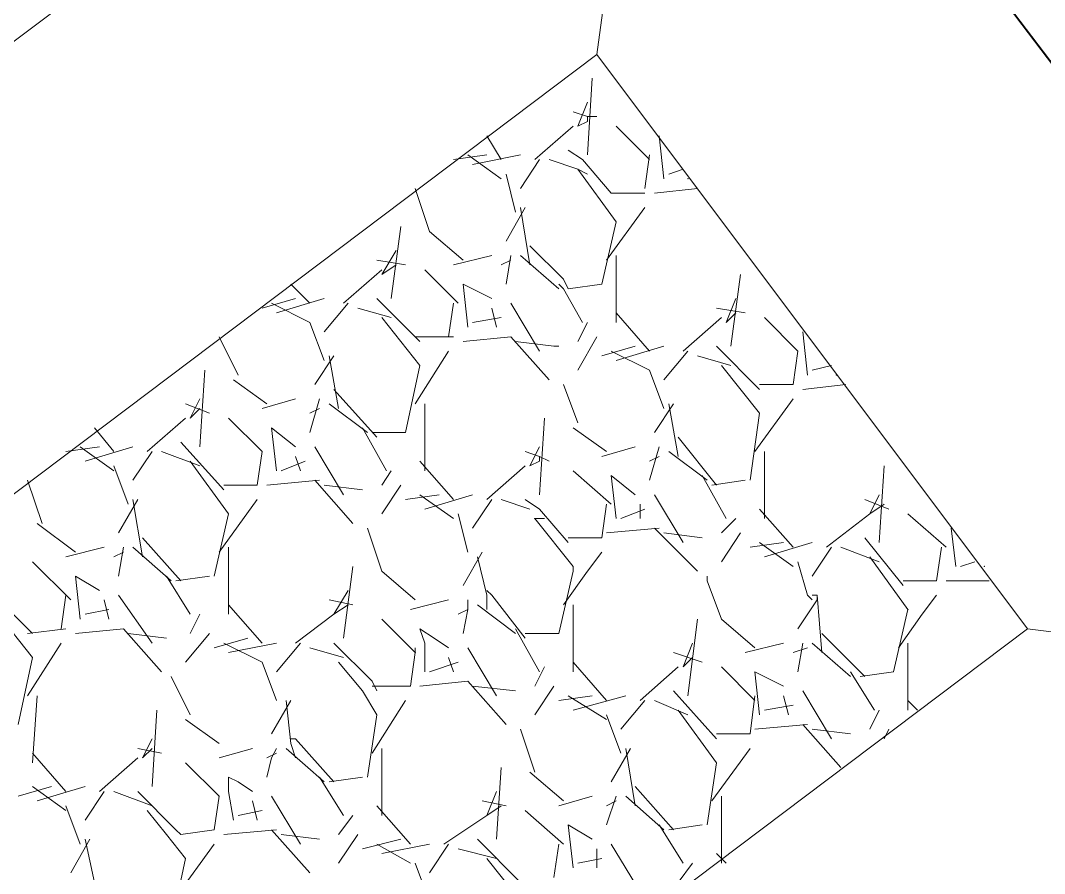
# Model space of a CAD drawing. Header units: metres. Extents: x 536440 to 536837, y 1836560 to 1836836.
# Drawn here: x 536595.855 to 536597.995, y 1836695.228 to 1836697.011 of the extents above; entities that cross this region are included whole.
import ezdxf

# ---------------------------------------------------------------- set-up
doc = ezdxf.new("R2010")
doc.units = ezdxf.units.M
doc.header["$MEASUREMENT"] = 0
doc.layers.add('Level 42', color=1, linetype='Continuous', lineweight=0)
doc.layers.add('Level 5', color=1, linetype='Continuous', lineweight=0)

msp = doc.modelspace()

# ---------------------------------------------------------------- linework, layer by layer
at = {"layer": 'Level 42', "color": 7, "linetype": 'Continuous', "lineweight": 0}
for p, q in [((536597.2, 1836697.99), (536590.89, 1836693.24)), ((536597.2, 1836697.99), (536590.89, 1836693.24)), ((536597.06, 1836696.94), (536597.2, 1836697.99)), ((536597.06, 1836696.94), (536597.2, 1836697.99)), ((536597.2, 1836697.99), (536599.01, 1836695.6)), ((536597.2, 1836697.99), (536599.01, 1836695.6)), ((536597.06, 1836696.94), (536591.95, 1836693.09)), ((536597.06, 1836696.94), (536591.95, 1836693.09)), ((536597.06, 1836696.94), (536597.96, 1836695.74)), ((536597.06, 1836696.94), (536597.96, 1836695.74)), ((536597.05, 1836696.89), (536597.04, 1836696.73)), ((536597.05, 1836696.89), (536597.04, 1836696.73)), ((536597.02, 1836696.79), (536597.04, 1836696.84)), ((536597.02, 1836696.79), (536597.04, 1836696.84)), ((536597.01, 1836696.82), (536597.04, 1836696.81)), ((536597.01, 1836696.82), (536597.04, 1836696.81)), ((536597.04, 1836696.81), (536597.06, 1836696.81)), ((536597.04, 1836696.8), (536597.04, 1836696.81)), ((536597.04, 1836696.81), (536597.06, 1836696.81)), ((536597.04, 1836696.8), (536597.04, 1836696.81)), ((536597.01, 1836696.79), (536596.93, 1836696.72)), ((536597.01, 1836696.79), (536596.93, 1836696.72)), ((536597.02, 1836696.79), (536597.04, 1836696.8)), ((536597.02, 1836696.79), (536597.04, 1836696.8)), ((536597.1, 1836696.79), (536597.17, 1836696.72)), ((536597.1, 1836696.79), (536597.17, 1836696.72)), ((536596.86, 1836696.72), (536596.83, 1836696.77)), ((536596.86, 1836696.72), (536596.83, 1836696.77)), ((536597.2, 1836696.68), (536597.19, 1836696.77)), ((536597.2, 1836696.68), (536597.19, 1836696.77)), ((536596.83, 1836696.73), (536596.76, 1836696.72)), ((536596.83, 1836696.73), (536596.76, 1836696.72)), ((536596.86, 1836696.68), (536596.79, 1836696.73)), ((536596.86, 1836696.68), (536596.79, 1836696.73)), ((536596.9, 1836696.73), (536596.8, 1836696.71)), ((536596.9, 1836696.73), (536596.8, 1836696.71)), ((536597.03, 1836696.72), (536597, 1836696.74)), ((536597.03, 1836696.72), (536597, 1836696.74)), ((536597.17, 1836696.73), (536597.16, 1836696.66)), ((536597.17, 1836696.73), (536597.16, 1836696.66)), ((536596.94, 1836696.72), (536596.9, 1836696.66)), ((536596.94, 1836696.72), (536596.9, 1836696.66)), ((536597.02, 1836696.7), (536596.96, 1836696.72)), ((536597.02, 1836696.7), (536596.96, 1836696.72)), ((536597.1, 1836696.59), (536597.02, 1836696.7)), ((536597.04, 1836696.69), (536597.02, 1836696.7)), ((536597.1, 1836696.59), (536597.02, 1836696.7)), ((536597.04, 1836696.69), (536597.02, 1836696.7)), ((536597.09, 1836696.65), (536597.03, 1836696.72)), ((536597.09, 1836696.65), (536597.03, 1836696.72)), ((536597.24, 1836696.7), (536597.21, 1836696.69)), ((536597.24, 1836696.7), (536597.21, 1836696.69)), ((536596.89, 1836696.61), (536596.87, 1836696.69)), ((536596.89, 1836696.61), (536596.87, 1836696.69)), ((536596.71, 1836696.57), (536596.68, 1836696.66)), ((536596.71, 1836696.57), (536596.68, 1836696.66)), ((536597.18, 1836696.65), (536597.27, 1836696.66)), ((536597.18, 1836696.65), (536597.27, 1836696.66)), ((536597.16, 1836696.65), (536597.09, 1836696.65)), ((536597.16, 1836696.65), (536597.09, 1836696.65)), ((536596.87, 1836696.55), (536596.91, 1836696.62)), ((536596.87, 1836696.55), (536596.91, 1836696.62)), ((536596.9, 1836696.62), (536596.92, 1836696.5)), ((536596.9, 1836696.62), (536596.92, 1836696.5)), ((536597.08, 1836696.51), (536597.16, 1836696.62)), ((536597.08, 1836696.51), (536597.16, 1836696.62)), ((536596.65, 1836696.58), (536596.63, 1836696.43)), ((536596.65, 1836696.58), (536596.63, 1836696.43)), ((536597.07, 1836696.46), (536597.1, 1836696.59)), ((536597.07, 1836696.46), (536597.1, 1836696.59)), ((536596.78, 1836696.51), (536596.71, 1836696.57)), ((536596.78, 1836696.51), (536596.71, 1836696.57)), ((536596.61, 1836696.48), (536596.64, 1836696.53)), ((536596.61, 1836696.48), (536596.64, 1836696.53)), ((536596.92, 1836696.54), (536596.99, 1836696.47)), ((536596.92, 1836696.54), (536596.99, 1836696.47)), ((536596.92, 1836696.54), (536596.99, 1836696.47)), ((536596.92, 1836696.54), (536596.99, 1836696.47)), ((536596.6, 1836696.51), (536596.66, 1836696.5)), ((536596.6, 1836696.51), (536596.66, 1836696.5)), ((536596.84, 1836696.52), (536596.76, 1836696.5)), ((536596.84, 1836696.52), (536596.76, 1836696.5)), ((536596.86, 1836696.5), (536596.88, 1836696.51)), ((536596.86, 1836696.5), (536596.88, 1836696.51)), ((536596.88, 1836696.52), (536596.87, 1836696.46)), ((536596.88, 1836696.52), (536596.87, 1836696.46)), ((536596.9, 1836696.52), (536596.98, 1836696.45)), ((536596.9, 1836696.52), (536596.98, 1836696.45)), ((536597.1, 1836696.38), (536597.1, 1836696.52)), ((536597.1, 1836696.38), (536597.1, 1836696.52)), ((536596.61, 1836696.49), (536596.53, 1836696.42)), ((536596.61, 1836696.49), (536596.53, 1836696.42)), ((536596.61, 1836696.48), (536596.64, 1836696.5)), ((536596.61, 1836696.48), (536596.64, 1836696.5)), ((536596.7, 1836696.49), (536596.77, 1836696.42)), ((536596.7, 1836696.49), (536596.77, 1836696.42)), ((536596.99, 1836696.47), (536597, 1836696.45)), ((536596.99, 1836696.47), (536597, 1836696.45)), ((536596.99, 1836696.47), (536597, 1836696.45)), ((536596.99, 1836696.47), (536597, 1836696.45)), ((536597.36, 1836696.48), (536597.34, 1836696.33)), ((536597.36, 1836696.48), (536597.34, 1836696.33)), ((536596.46, 1836696.42), (536596.42, 1836696.46)), ((536596.46, 1836696.42), (536596.42, 1836696.46)), ((536596.79, 1836696.37), (536596.78, 1836696.46)), ((536596.78, 1836696.46), (536596.84, 1836696.43)), ((536596.79, 1836696.37), (536596.78, 1836696.46)), ((536596.78, 1836696.46), (536596.84, 1836696.43)), ((536596.98, 1836696.46), (536596.99, 1836696.45)), ((536596.98, 1836696.46), (536596.99, 1836696.45)), ((536596.99, 1836696.45), (536597.03, 1836696.38)), ((536596.99, 1836696.45), (536597.03, 1836696.38)), ((536597, 1836696.45), (536597.07, 1836696.46)), ((536597, 1836696.45), (536597.07, 1836696.46)), ((536596.43, 1836696.43), (536596.36, 1836696.41)), ((536596.43, 1836696.43), (536596.36, 1836696.41)), ((536596.49, 1836696.43), (536596.39, 1836696.4)), ((536596.49, 1836696.43), (536596.39, 1836696.4)), ((536596.69, 1836696.34), (536596.6, 1836696.43)), ((536596.69, 1836696.34), (536596.6, 1836696.43)), ((536597.33, 1836696.38), (536597.35, 1836696.43)), ((536597.33, 1836696.38), (536597.35, 1836696.43)), ((536596.46, 1836696.38), (536596.38, 1836696.42)), ((536596.46, 1836696.38), (536596.38, 1836696.42)), ((536596.54, 1836696.42), (536596.49, 1836696.36)), ((536596.54, 1836696.42), (536596.49, 1836696.36)), ((536596.63, 1836696.39), (536596.56, 1836696.41)), ((536596.63, 1836696.39), (536596.56, 1836696.41)), ((536596.76, 1836696.42), (536596.75, 1836696.35)), ((536596.76, 1836696.42), (536596.75, 1836696.35)), ((536596.84, 1836696.41), (536596.85, 1836696.37)), ((536596.84, 1836696.41), (536596.85, 1836696.37)), ((536596.88, 1836696.42), (536596.94, 1836696.32)), ((536596.88, 1836696.42), (536596.94, 1836696.32)), ((536597.17, 1836696.32), (536597.1, 1836696.4)), ((536597.17, 1836696.32), (536597.1, 1836696.4)), ((536597.31, 1836696.41), (536597.37, 1836696.4)), ((536597.31, 1836696.41), (536597.37, 1836696.4)), ((536597.33, 1836696.38), (536597.35, 1836696.4)), ((536597.33, 1836696.38), (536597.35, 1836696.4)), ((536596.49, 1836696.3), (536596.46, 1836696.38)), ((536596.49, 1836696.3), (536596.46, 1836696.38)), ((536596.69, 1836696.29), (536596.61, 1836696.39)), ((536596.69, 1836696.29), (536596.61, 1836696.39)), ((536596.86, 1836696.39), (536596.8, 1836696.38)), ((536596.86, 1836696.39), (536596.8, 1836696.38)), ((536597.02, 1836696.34), (536597.04, 1836696.38)), ((536597.02, 1836696.34), (536597.04, 1836696.38)), ((536597.32, 1836696.39), (536597.24, 1836696.32)), ((536597.32, 1836696.39), (536597.24, 1836696.32)), ((536597.41, 1836696.39), (536597.48, 1836696.32)), ((536597.41, 1836696.39), (536597.48, 1836696.32)), ((536597.5, 1836696.27), (536597.49, 1836696.36)), ((536597.5, 1836696.27), (536597.49, 1836696.36)), ((536596.31, 1836696.27), (536596.27, 1836696.35)), ((536596.31, 1836696.27), (536596.27, 1836696.35)), ((536596.76, 1836696.35), (536596.68, 1836696.35)), ((536596.76, 1836696.35), (536596.68, 1836696.35)), ((536596.78, 1836696.34), (536596.88, 1836696.35)), ((536596.78, 1836696.34), (536596.88, 1836696.35)), ((536596.88, 1836696.35), (536596.96, 1836696.26)), ((536596.88, 1836696.35), (536596.96, 1836696.26)), ((536596.89, 1836696.34), (536596.97, 1836696.33)), ((536596.89, 1836696.34), (536596.97, 1836696.33)), ((536597.02, 1836696.28), (536597.06, 1836696.35)), ((536597.02, 1836696.28), (536597.06, 1836696.35)), ((536596.68, 1836696.21), (536596.75, 1836696.32)), ((536596.68, 1836696.21), (536596.75, 1836696.32)), ((536596.97, 1836696.33), (536596.98, 1836696.33)), ((536596.97, 1836696.33), (536596.98, 1836696.33)), ((536597.14, 1836696.33), (536597.07, 1836696.31)), ((536597.14, 1836696.33), (536597.07, 1836696.31)), ((536597.17, 1836696.28), (536597.09, 1836696.32)), ((536597.17, 1836696.28), (536597.09, 1836696.32)), ((536597.2, 1836696.33), (536597.1, 1836696.3)), ((536597.2, 1836696.33), (536597.1, 1836696.3)), ((536597.25, 1836696.32), (536597.2, 1836696.26)), ((536597.25, 1836696.32), (536597.2, 1836696.26)), ((536597.4, 1836696.24), (536597.31, 1836696.33)), ((536597.4, 1836696.24), (536597.31, 1836696.33)), ((536597.48, 1836696.32), (536597.47, 1836696.25)), ((536597.48, 1836696.32), (536597.47, 1836696.25)), ((536596.47, 1836696.25), (536596.51, 1836696.31)), ((536596.47, 1836696.25), (536596.51, 1836696.31)), ((536596.5, 1836696.31), (536596.52, 1836696.2)), ((536596.5, 1836696.31), (536596.52, 1836696.2)), ((536597.34, 1836696.29), (536597.27, 1836696.31)), ((536597.34, 1836696.29), (536597.27, 1836696.31)), ((536596.24, 1836696.28), (536596.23, 1836696.12)), ((536596.24, 1836696.28), (536596.23, 1836696.12)), ((536596.66, 1836696.15), (536596.69, 1836696.29)), ((536596.66, 1836696.15), (536596.69, 1836696.29)), ((536597.2, 1836696.2), (536597.17, 1836696.28)), ((536597.2, 1836696.2), (536597.17, 1836696.28)), ((536597.4, 1836696.19), (536597.32, 1836696.29)), ((536597.4, 1836696.19), (536597.32, 1836696.29)), ((536597.55, 1836696.29), (536597.51, 1836696.28)), ((536597.55, 1836696.29), (536597.51, 1836696.28)), ((536596.37, 1836696.21), (536596.3, 1836696.26)), ((536596.37, 1836696.21), (536596.3, 1836696.26)), ((536597.02, 1836696.17), (536596.99, 1836696.25)), ((536597.02, 1836696.17), (536596.99, 1836696.25)), ((536597.47, 1836696.25), (536597.4, 1836696.25)), ((536597.47, 1836696.25), (536597.4, 1836696.25)), ((536597.49, 1836696.24), (536597.58, 1836696.25)), ((536597.49, 1836696.24), (536597.58, 1836696.25)), ((536596.51, 1836696.24), (536596.6, 1836696.14)), ((536596.51, 1836696.24), (536596.6, 1836696.14)), ((536596.51, 1836696.24), (536596.6, 1836696.14)), ((536596.51, 1836696.24), (536596.6, 1836696.14)), ((536596.2, 1836696.21), (536596.25, 1836696.19)), ((536596.2, 1836696.21), (536596.25, 1836696.19)), ((536596.21, 1836696.18), (536596.23, 1836696.22)), ((536596.21, 1836696.18), (536596.23, 1836696.22)), ((536596.43, 1836696.22), (536596.36, 1836696.2)), ((536596.43, 1836696.22), (536596.36, 1836696.2)), ((536596.48, 1836696.22), (536596.46, 1836696.15)), ((536596.48, 1836696.22), (536596.46, 1836696.15)), ((536596.5, 1836696.21), (536596.58, 1836696.15)), ((536596.5, 1836696.21), (536596.58, 1836696.15)), ((536596.7, 1836696.07), (536596.7, 1836696.21)), ((536596.7, 1836696.07), (536596.7, 1836696.21)), ((536597.18, 1836696.15), (536597.22, 1836696.21)), ((536597.18, 1836696.15), (536597.22, 1836696.21)), ((536597.21, 1836696.21), (536597.23, 1836696.1)), ((536597.21, 1836696.21), (536597.23, 1836696.1)), ((536597.39, 1836696.11), (536597.47, 1836696.22)), ((536597.39, 1836696.11), (536597.47, 1836696.22)), ((536596.21, 1836696.18), (536596.23, 1836696.2)), ((536596.21, 1836696.18), (536596.23, 1836696.2)), ((536596.46, 1836696.19), (536596.48, 1836696.2)), ((536596.46, 1836696.19), (536596.48, 1836696.2)), ((536597.38, 1836696.05), (536597.4, 1836696.19)), ((536597.38, 1836696.05), (536597.4, 1836696.19)), ((536596.2, 1836696.18), (536596.12, 1836696.11)), ((536596.2, 1836696.18), (536596.12, 1836696.11)), ((536596.29, 1836696.18), (536596.36, 1836696.11)), ((536596.29, 1836696.18), (536596.36, 1836696.11)), ((536596.95, 1836696.18), (536596.94, 1836696.02)), ((536596.95, 1836696.18), (536596.94, 1836696.02)), ((536596.05, 1836696.11), (536596.01, 1836696.16)), ((536596.05, 1836696.11), (536596.01, 1836696.16)), ((536596.39, 1836696.07), (536596.38, 1836696.16)), ((536596.38, 1836696.16), (536596.43, 1836696.12)), ((536596.39, 1836696.07), (536596.38, 1836696.16)), ((536596.38, 1836696.16), (536596.43, 1836696.12)), ((536596.57, 1836696.16), (536596.62, 1836696.07)), ((536596.57, 1836696.16), (536596.62, 1836696.07)), ((536596.59, 1836696.15), (536596.66, 1836696.15)), ((536596.59, 1836696.15), (536596.66, 1836696.15)), ((536597.08, 1836696.11), (536597.01, 1836696.16)), ((536597.08, 1836696.11), (536597.01, 1836696.16)), ((536596.28, 1836696.03), (536596.19, 1836696.13)), ((536596.28, 1836696.03), (536596.19, 1836696.13)), ((536597.23, 1836696.14), (536597.31, 1836696.04)), ((536597.23, 1836696.14), (536597.31, 1836696.04)), ((536597.23, 1836696.14), (536597.31, 1836696.04)), ((536597.23, 1836696.14), (536597.31, 1836696.04)), ((536596.02, 1836696.12), (536595.95, 1836696.11)), ((536596.02, 1836696.12), (536595.95, 1836696.11)), ((536596.05, 1836696.07), (536595.98, 1836696.12)), ((536596.05, 1836696.07), (536595.98, 1836696.12)), ((536596.09, 1836696.12), (536595.99, 1836696.09)), ((536596.09, 1836696.12), (536595.99, 1836696.09)), ((536596.13, 1836696.11), (536596.09, 1836696.05)), ((536596.13, 1836696.11), (536596.09, 1836696.05)), ((536596.23, 1836696.08), (536596.15, 1836696.11)), ((536596.23, 1836696.08), (536596.15, 1836696.11)), ((536596.36, 1836696.11), (536596.35, 1836696.04)), ((536596.36, 1836696.11), (536596.35, 1836696.04)), ((536596.47, 1836696.12), (536596.53, 1836696.02)), ((536596.47, 1836696.12), (536596.53, 1836696.02)), ((536596.91, 1836696.11), (536596.94, 1836696.1)), ((536596.91, 1836696.11), (536596.94, 1836696.1)), ((536596.92, 1836696.08), (536596.94, 1836696.12)), ((536596.92, 1836696.08), (536596.94, 1836696.12)), ((536597.14, 1836696.12), (536597.07, 1836696.1)), ((536597.14, 1836696.12), (536597.07, 1836696.1)), ((536597.19, 1836696.12), (536597.17, 1836696.05)), ((536597.19, 1836696.12), (536597.17, 1836696.05)), ((536597.21, 1836696.11), (536597.29, 1836696.05)), ((536597.21, 1836696.11), (536597.29, 1836696.05)), ((536597.41, 1836695.97), (536597.41, 1836696.11)), ((536597.41, 1836695.97), (536597.41, 1836696.11)), ((536596.08, 1836696), (536596.05, 1836696.08)), ((536596.08, 1836696), (536596.05, 1836696.08)), ((536596.29, 1836695.98), (536596.21, 1836696.09)), ((536596.29, 1836695.98), (536596.21, 1836696.09)), ((536596.45, 1836696.09), (536596.4, 1836696.07)), ((536596.45, 1836696.09), (536596.4, 1836696.07)), ((536596.43, 1836696.1), (536596.44, 1836696.07)), ((536596.43, 1836696.1), (536596.44, 1836696.07)), ((536596.76, 1836696.01), (536596.69, 1836696.09)), ((536596.76, 1836696.01), (536596.69, 1836696.09)), ((536596.91, 1836696.08), (536596.83, 1836696.01)), ((536596.91, 1836696.08), (536596.83, 1836696.01)), ((536596.92, 1836696.08), (536596.94, 1836696.09)), ((536596.92, 1836696.08), (536596.94, 1836696.09)), ((536596.94, 1836696.1), (536596.96, 1836696.09)), ((536596.94, 1836696.09), (536596.94, 1836696.1)), ((536596.94, 1836696.1), (536596.96, 1836696.09)), ((536596.94, 1836696.09), (536596.94, 1836696.1)), ((536597.17, 1836696.09), (536597.19, 1836696.1)), ((536597.17, 1836696.09), (536597.19, 1836696.1)), ((536597.66, 1836696.08), (536597.65, 1836695.92)), ((536597.66, 1836696.08), (536597.65, 1836695.92)), ((536596.61, 1836696.04), (536596.63, 1836696.07)), ((536596.61, 1836696.04), (536596.63, 1836696.07)), ((536597.01, 1836696.07), (536597.09, 1836696)), ((536597.01, 1836696.07), (536597.09, 1836696)), ((536597.1, 1836695.97), (536597.09, 1836696.06)), ((536597.09, 1836696.06), (536597.14, 1836696.02)), ((536597.1, 1836695.97), (536597.09, 1836696.06)), ((536597.09, 1836696.06), (536597.14, 1836696.02)), ((536597.28, 1836696.06), (536597.33, 1836695.97)), ((536597.28, 1836696.06), (536597.33, 1836695.97)), ((536595.9, 1836695.96), (536595.87, 1836696.05)), ((536595.9, 1836695.96), (536595.87, 1836696.05)), ((536596.35, 1836696.04), (536596.28, 1836696.04)), ((536596.35, 1836696.04), (536596.28, 1836696.04)), ((536596.37, 1836696.04), (536596.48, 1836696.05)), ((536596.37, 1836696.04), (536596.48, 1836696.05)), ((536596.47, 1836696.05), (536596.55, 1836695.96)), ((536596.47, 1836696.05), (536596.55, 1836695.96)), ((536596.49, 1836696.04), (536596.57, 1836696.03)), ((536596.49, 1836696.04), (536596.57, 1836696.03)), ((536596.61, 1836695.98), (536596.65, 1836696.04)), ((536596.61, 1836695.98), (536596.65, 1836696.04)), ((536597.3, 1836696.04), (536597.37, 1836696.05)), ((536597.3, 1836696.04), (536597.37, 1836696.05)), ((536596.73, 1836696.02), (536596.66, 1836696.01)), ((536596.73, 1836696.02), (536596.66, 1836696.01)), ((536596.76, 1836695.97), (536596.69, 1836696.02)), ((536596.76, 1836695.97), (536596.69, 1836696.02)), ((536596.8, 1836696.02), (536596.7, 1836695.99)), ((536596.8, 1836696.02), (536596.7, 1836695.99)), ((536597.18, 1836696.02), (536597.24, 1836695.92)), ((536597.18, 1836696.02), (536597.24, 1836695.92)), ((536597.63, 1836695.98), (536597.65, 1836696.02)), ((536597.63, 1836695.98), (536597.65, 1836696.02)), ((536596.06, 1836695.94), (536596.1, 1836696.01)), ((536596.06, 1836695.94), (536596.1, 1836696.01)), ((536596.09, 1836696.01), (536596.11, 1836695.89)), ((536596.09, 1836696.01), (536596.11, 1836695.89)), ((536596.27, 1836695.9), (536596.35, 1836696.01)), ((536596.27, 1836695.9), (536596.35, 1836696.01)), ((536596.84, 1836696.01), (536596.8, 1836695.95)), ((536596.84, 1836696.01), (536596.8, 1836695.95)), ((536596.92, 1836695.99), (536596.86, 1836696.01)), ((536596.92, 1836695.99), (536596.86, 1836696.01)), ((536596.94, 1836695.99), (536596.91, 1836696.01)), ((536596.94, 1836695.99), (536596.91, 1836696.01)), ((536597.08, 1836696), (536597.07, 1836695.93)), ((536597.08, 1836696), (536597.07, 1836695.93)), ((536597.15, 1836696), (536597.15, 1836695.97)), ((536597.15, 1836696), (536597.15, 1836695.97)), ((536597.62, 1836696.01), (536597.67, 1836695.99)), ((536597.62, 1836696.01), (536597.67, 1836695.99)), ((536597.63, 1836695.98), (536597.66, 1836696)), ((536597.63, 1836695.98), (536597.66, 1836696)), ((536596.26, 1836695.85), (536596.29, 1836695.98)), ((536596.26, 1836695.85), (536596.29, 1836695.98)), ((536596.79, 1836695.9), (536596.77, 1836695.98)), ((536596.79, 1836695.9), (536596.77, 1836695.98)), ((536597, 1836695.92), (536596.94, 1836695.99)), ((536597, 1836695.92), (536596.94, 1836695.99)), ((536597.16, 1836695.99), (536597.11, 1836695.97)), ((536597.16, 1836695.99), (536597.11, 1836695.97)), ((536597.47, 1836695.91), (536597.4, 1836695.99)), ((536597.47, 1836695.91), (536597.4, 1836695.99)), ((536597.63, 1836695.98), (536597.54, 1836695.91)), ((536597.63, 1836695.98), (536597.54, 1836695.91)), ((536597.71, 1836695.98), (536597.79, 1836695.91)), ((536597.71, 1836695.98), (536597.79, 1836695.91)), ((536595.97, 1836695.9), (536595.89, 1836695.96)), ((536595.97, 1836695.9), (536595.89, 1836695.96)), ((536597.01, 1836695.87), (536596.93, 1836695.97)), ((536596.95, 1836695.97), (536596.93, 1836695.97)), ((536597.01, 1836695.87), (536596.93, 1836695.97)), ((536596.95, 1836695.97), (536596.93, 1836695.97)), ((536597.32, 1836695.94), (536597.35, 1836695.97)), ((536597.32, 1836695.94), (536597.35, 1836695.97)), ((536596.11, 1836695.93), (536596.19, 1836695.84)), ((536596.11, 1836695.93), (536596.19, 1836695.84)), ((536596.11, 1836695.93), (536596.19, 1836695.84)), ((536596.11, 1836695.93), (536596.19, 1836695.84)), ((536596.61, 1836695.86), (536596.58, 1836695.95)), ((536596.61, 1836695.86), (536596.58, 1836695.95)), ((536597.07, 1836695.93), (536597, 1836695.93)), ((536597.07, 1836695.93), (536597, 1836695.93)), ((536597.08, 1836695.94), (536597.19, 1836695.95)), ((536597.08, 1836695.94), (536597.19, 1836695.95)), ((536597.18, 1836695.95), (536597.27, 1836695.86)), ((536597.18, 1836695.95), (536597.27, 1836695.86)), ((536597.2, 1836695.94), (536597.28, 1836695.93)), ((536597.2, 1836695.94), (536597.28, 1836695.93)), ((536597.32, 1836695.88), (536597.36, 1836695.94)), ((536597.32, 1836695.88), (536597.36, 1836695.94)), ((536597.7, 1836695.83), (536597.62, 1836695.93)), ((536597.7, 1836695.83), (536597.62, 1836695.93)), ((536597.81, 1836695.87), (536597.8, 1836695.95)), ((536597.81, 1836695.87), (536597.8, 1836695.95)), ((536596.03, 1836695.91), (536595.95, 1836695.89)), ((536596.03, 1836695.91), (536595.95, 1836695.89)), ((536596.07, 1836695.91), (536596.06, 1836695.85)), ((536596.07, 1836695.91), (536596.06, 1836695.85)), ((536596.09, 1836695.91), (536596.17, 1836695.84)), ((536596.09, 1836695.91), (536596.17, 1836695.84)), ((536596.29, 1836695.77), (536596.29, 1836695.91)), ((536596.29, 1836695.77), (536596.29, 1836695.91)), ((536597.45, 1836695.92), (536597.38, 1836695.91)), ((536597.45, 1836695.92), (536597.38, 1836695.91)), ((536597.47, 1836695.87), (536597.4, 1836695.92)), ((536597.47, 1836695.87), (536597.4, 1836695.92)), ((536597.51, 1836695.92), (536597.41, 1836695.89)), ((536597.51, 1836695.92), (536597.41, 1836695.89)), ((536597.55, 1836695.91), (536597.51, 1836695.85)), ((536597.55, 1836695.91), (536597.51, 1836695.85)), ((536597.65, 1836695.88), (536597.57, 1836695.91)), ((536597.65, 1836695.88), (536597.57, 1836695.91)), ((536597.78, 1836695.91), (536597.77, 1836695.84)), ((536597.78, 1836695.91), (536597.77, 1836695.84)), ((536596.05, 1836695.89), (536596.07, 1836695.9)), ((536596.05, 1836695.89), (536596.07, 1836695.9)), ((536596.78, 1836695.83), (536596.82, 1836695.9)), ((536596.78, 1836695.83), (536596.82, 1836695.9)), ((536596.81, 1836695.89), (536596.83, 1836695.81)), ((536596.81, 1836695.89), (536596.83, 1836695.81)), ((536597.04, 1836695.86), (536597.07, 1836695.9)), ((536597.04, 1836695.86), (536597.07, 1836695.9)), ((536597.71, 1836695.78), (536597.63, 1836695.89)), ((536597.71, 1836695.78), (536597.63, 1836695.89)), ((536595.88, 1836695.88), (536595.96, 1836695.8)), ((536595.88, 1836695.88), (536595.96, 1836695.8)), ((536596.55, 1836695.87), (536596.53, 1836695.72)), ((536596.55, 1836695.87), (536596.53, 1836695.72)), ((536597.01, 1836695.86), (536597.01, 1836695.87)), ((536597.01, 1836695.86), (536597.01, 1836695.87)), ((536597.5, 1836695.81), (536597.48, 1836695.88)), ((536597.5, 1836695.81), (536597.48, 1836695.88)), ((536597.85, 1836695.88), (536597.82, 1836695.87)), ((536597.85, 1836695.88), (536597.82, 1836695.87)), ((536595.98, 1836695.76), (536595.97, 1836695.85)), ((536595.97, 1836695.85), (536596.02, 1836695.82)), ((536595.98, 1836695.76), (536595.97, 1836695.85)), ((536595.97, 1836695.85), (536596.02, 1836695.82)), ((536596.16, 1836695.85), (536596.21, 1836695.77)), ((536596.16, 1836695.85), (536596.21, 1836695.77)), ((536596.18, 1836695.84), (536596.25, 1836695.85)), ((536596.18, 1836695.84), (536596.25, 1836695.85)), ((536596.68, 1836695.8), (536596.61, 1836695.86)), ((536596.68, 1836695.8), (536596.61, 1836695.86)), ((536596.98, 1836695.73), (536597.01, 1836695.86)), ((536596.98, 1836695.73), (536597.01, 1836695.86)), ((536596.99, 1836695.79), (536597.04, 1836695.86)), ((536596.99, 1836695.79), (536597.04, 1836695.86)), ((536597.29, 1836695.84), (536597.29, 1836695.85)), ((536597.29, 1836695.84), (536597.29, 1836695.85)), ((536597.32, 1836695.76), (536597.29, 1836695.84)), ((536597.32, 1836695.76), (536597.29, 1836695.84)), ((536597.77, 1836695.84), (536597.7, 1836695.84)), ((536597.77, 1836695.84), (536597.7, 1836695.84)), ((536597.79, 1836695.84), (536597.88, 1836695.84)), ((536597.79, 1836695.84), (536597.88, 1836695.84)), ((536595.88, 1836695.73), (536595.79, 1836695.82)), ((536595.88, 1836695.73), (536595.79, 1836695.82)), ((536595.95, 1836695.81), (536595.94, 1836695.74)), ((536595.95, 1836695.81), (536595.94, 1836695.74)), ((536596.06, 1836695.81), (536596.13, 1836695.71)), ((536596.06, 1836695.81), (536596.13, 1836695.71)), ((536596.51, 1836695.77), (536596.54, 1836695.82)), ((536596.51, 1836695.77), (536596.54, 1836695.82)), ((536596.83, 1836695.82), (536596.84, 1836695.81)), ((536596.83, 1836695.82), (536596.84, 1836695.81)), ((536596.83, 1836695.82), (536596.84, 1836695.81)), ((536596.83, 1836695.82), (536596.84, 1836695.81)), ((536596.83, 1836695.81), (536596.83, 1836695.78)), ((536596.83, 1836695.81), (536596.83, 1836695.78)), ((536596.84, 1836695.81), (536596.91, 1836695.72)), ((536596.84, 1836695.81), (536596.91, 1836695.72)), ((536596.84, 1836695.81), (536596.91, 1836695.72)), ((536596.84, 1836695.81), (536596.91, 1836695.72)), ((536597.51, 1836695.8), (536597.5, 1836695.81)), ((536597.51, 1836695.8), (536597.5, 1836695.81)), ((536597.51, 1836695.81), (536597.52, 1836695.81)), ((536597.51, 1836695.81), (536597.52, 1836695.81)), ((536597.52, 1836695.8), (536597.52, 1836695.81)), ((536597.52, 1836695.81), (536597.53, 1836695.69)), ((536597.52, 1836695.8), (536597.52, 1836695.81)), ((536597.52, 1836695.81), (536597.53, 1836695.69)), ((536597.74, 1836695.77), (536597.77, 1836695.81)), ((536597.74, 1836695.77), (536597.77, 1836695.81)), ((536595.88, 1836695.68), (536595.8, 1836695.78)), ((536595.88, 1836695.68), (536595.8, 1836695.78)), ((536596.04, 1836695.78), (536595.99, 1836695.77)), ((536596.04, 1836695.78), (536595.99, 1836695.77)), ((536596.03, 1836695.8), (536596.04, 1836695.76)), ((536596.03, 1836695.8), (536596.04, 1836695.76)), ((536596.36, 1836695.71), (536596.29, 1836695.79)), ((536596.36, 1836695.71), (536596.29, 1836695.79)), ((536596.5, 1836695.8), (536596.55, 1836695.79)), ((536596.5, 1836695.8), (536596.55, 1836695.79)), ((536596.51, 1836695.77), (536596.54, 1836695.79)), ((536596.51, 1836695.77), (536596.54, 1836695.79)), ((536596.75, 1836695.8), (536596.67, 1836695.78)), ((536596.75, 1836695.8), (536596.67, 1836695.78)), ((536596.77, 1836695.77), (536596.79, 1836695.78)), ((536596.77, 1836695.77), (536596.79, 1836695.78)), ((536596.79, 1836695.78), (536596.78, 1836695.73)), ((536596.79, 1836695.78), (536596.78, 1836695.73)), ((536596.79, 1836695.8), (536596.79, 1836695.78)), ((536596.79, 1836695.8), (536596.79, 1836695.78)), ((536596.81, 1836695.79), (536596.89, 1836695.73)), ((536596.81, 1836695.79), (536596.89, 1836695.73)), ((536597.01, 1836695.65), (536597.01, 1836695.79)), ((536597.01, 1836695.65), (536597.01, 1836695.79)), ((536597.48, 1836695.74), (536597.52, 1836695.8)), ((536597.48, 1836695.74), (536597.52, 1836695.8)), ((536597.68, 1836695.65), (536597.71, 1836695.78)), ((536597.68, 1836695.65), (536597.71, 1836695.78)), ((536596.21, 1836695.73), (536596.23, 1836695.77)), ((536596.21, 1836695.73), (536596.23, 1836695.77)), ((536596.51, 1836695.77), (536596.43, 1836695.71)), ((536596.51, 1836695.77), (536596.43, 1836695.71)), ((536596.61, 1836695.76), (536596.68, 1836695.69)), ((536596.61, 1836695.76), (536596.68, 1836695.69)), ((536597.27, 1836695.76), (536597.25, 1836695.6)), ((536597.27, 1836695.76), (536597.25, 1836695.6)), ((536597.39, 1836695.7), (536597.32, 1836695.76)), ((536597.39, 1836695.7), (536597.32, 1836695.76)), ((536597.69, 1836695.7), (536597.74, 1836695.77)), ((536597.69, 1836695.7), (536597.74, 1836695.77)), ((536597.96, 1836695.74), (536592.85, 1836691.89)), ((536597.96, 1836695.74), (536592.85, 1836691.89)), ((536595.95, 1836695.74), (536595.87, 1836695.73)), ((536595.95, 1836695.74), (536595.87, 1836695.73)), ((536595.97, 1836695.73), (536596.07, 1836695.74)), ((536595.97, 1836695.73), (536596.07, 1836695.74)), ((536596.07, 1836695.74), (536596.15, 1836695.65)), ((536596.07, 1836695.74), (536596.15, 1836695.65)), ((536596.7, 1836695.71), (536596.69, 1836695.74)), ((536596.69, 1836695.74), (536596.72, 1836695.72)), ((536596.7, 1836695.71), (536596.69, 1836695.74)), ((536596.69, 1836695.74), (536596.72, 1836695.72)), ((536596.89, 1836695.74), (536596.94, 1836695.65)), ((536596.89, 1836695.74), (536596.94, 1836695.65)), ((536597.96, 1836695.74), (536599.01, 1836695.6)), ((536597.96, 1836695.74), (536599.01, 1836695.6)), ((536596.08, 1836695.73), (536596.16, 1836695.72)), ((536596.08, 1836695.73), (536596.16, 1836695.72)), ((536596.2, 1836695.67), (536596.25, 1836695.73)), ((536596.2, 1836695.67), (536596.25, 1836695.73)), ((536596.33, 1836695.72), (536596.26, 1836695.7)), ((536596.33, 1836695.72), (536596.26, 1836695.7)), ((536596.72, 1836695.72), (536596.75, 1836695.7)), ((536596.72, 1836695.72), (536596.75, 1836695.7)), ((536596.91, 1836695.73), (536596.98, 1836695.73)), ((536596.91, 1836695.73), (536596.98, 1836695.73)), ((536597.53, 1836695.73), (536597.62, 1836695.64)), ((536597.53, 1836695.73), (536597.62, 1836695.64)), ((536597.53, 1836695.73), (536597.62, 1836695.64)), ((536597.53, 1836695.73), (536597.62, 1836695.64)), ((536595.87, 1836695.6), (536595.94, 1836695.71)), ((536595.87, 1836695.6), (536595.94, 1836695.71)), ((536596.36, 1836695.67), (536596.28, 1836695.71)), ((536596.36, 1836695.67), (536596.28, 1836695.71)), ((536596.39, 1836695.71), (536596.29, 1836695.69)), ((536596.39, 1836695.71), (536596.29, 1836695.69)), ((536596.44, 1836695.71), (536596.39, 1836695.65)), ((536596.44, 1836695.71), (536596.39, 1836695.65)), ((536596.53, 1836695.68), (536596.46, 1836695.7)), ((536596.53, 1836695.68), (536596.46, 1836695.7)), ((536596.59, 1836695.63), (536596.51, 1836695.71)), ((536596.59, 1836695.63), (536596.51, 1836695.71)), ((536596.68, 1836695.7), (536596.68, 1836695.69)), ((536596.68, 1836695.7), (536596.68, 1836695.69)), ((536596.7, 1836695.65), (536596.7, 1836695.71)), ((536596.7, 1836695.65), (536596.7, 1836695.71)), ((536596.79, 1836695.7), (536596.85, 1836695.6)), ((536596.79, 1836695.7), (536596.85, 1836695.6)), ((536597.24, 1836695.66), (536597.26, 1836695.71)), ((536597.24, 1836695.66), (536597.26, 1836695.71)), ((536597.45, 1836695.71), (536597.37, 1836695.69)), ((536597.45, 1836695.71), (536597.37, 1836695.69)), ((536597.47, 1836695.69), (536597.5, 1836695.7)), ((536597.47, 1836695.69), (536597.5, 1836695.7)), ((536597.49, 1836695.71), (536597.48, 1836695.65)), ((536597.49, 1836695.71), (536597.48, 1836695.65)), ((536597.51, 1836695.71), (536597.59, 1836695.64)), ((536597.51, 1836695.71), (536597.59, 1836695.64)), ((536597.71, 1836695.57), (536597.71, 1836695.71)), ((536597.71, 1836695.57), (536597.71, 1836695.71)), ((536595.85, 1836695.54), (536595.88, 1836695.68)), ((536595.85, 1836695.54), (536595.88, 1836695.68)), ((536596.68, 1836695.69), (536596.67, 1836695.62)), ((536596.68, 1836695.69), (536596.67, 1836695.62)), ((536596.75, 1836695.68), (536596.76, 1836695.65)), ((536596.75, 1836695.68), (536596.76, 1836695.65)), ((536597.22, 1836695.69), (536597.28, 1836695.67)), ((536597.22, 1836695.69), (536597.28, 1836695.67)), ((536597.24, 1836695.66), (536597.26, 1836695.68)), ((536597.24, 1836695.66), (536597.26, 1836695.68)), ((536596.39, 1836695.59), (536596.36, 1836695.67)), ((536596.39, 1836695.59), (536596.36, 1836695.67)), ((536596.57, 1836695.61), (536596.52, 1836695.67)), ((536596.57, 1836695.61), (536596.52, 1836695.67)), ((536596.77, 1836695.67), (536596.71, 1836695.65)), ((536596.77, 1836695.67), (536596.71, 1836695.65)), ((536596.93, 1836695.62), (536596.95, 1836695.66)), ((536596.93, 1836695.62), (536596.95, 1836695.66)), ((536597.08, 1836695.59), (536597.01, 1836695.67)), ((536597.08, 1836695.59), (536597.01, 1836695.67)), ((536597.23, 1836695.66), (536597.15, 1836695.59)), ((536597.23, 1836695.66), (536597.15, 1836695.59)), ((536597.32, 1836695.66), (536597.39, 1836695.59)), ((536597.32, 1836695.66), (536597.39, 1836695.59)), ((536596.21, 1836695.56), (536596.17, 1836695.64)), ((536596.21, 1836695.56), (536596.17, 1836695.64)), ((536596.6, 1836695.61), (536596.59, 1836695.63)), ((536596.6, 1836695.61), (536596.59, 1836695.63)), ((536596.69, 1836695.62), (536596.79, 1836695.63)), ((536596.69, 1836695.62), (536596.79, 1836695.63)), ((536596.79, 1836695.63), (536596.87, 1836695.54)), ((536596.79, 1836695.63), (536596.87, 1836695.54)), ((536597.4, 1836695.56), (536597.39, 1836695.65)), ((536597.39, 1836695.65), (536597.45, 1836695.62)), ((536597.4, 1836695.56), (536597.39, 1836695.65)), ((536597.39, 1836695.65), (536597.45, 1836695.62)), ((536597.59, 1836695.65), (536597.64, 1836695.57)), ((536597.59, 1836695.65), (536597.64, 1836695.57)), ((536597.61, 1836695.64), (536597.68, 1836695.65)), ((536597.61, 1836695.64), (536597.68, 1836695.65)), ((536596.6, 1836695.56), (536596.57, 1836695.61)), ((536596.6, 1836695.56), (536596.57, 1836695.61)), ((536596.67, 1836695.62), (536596.59, 1836695.62)), ((536596.67, 1836695.62), (536596.59, 1836695.62)), ((536596.8, 1836695.62), (536596.89, 1836695.61)), ((536596.8, 1836695.62), (536596.89, 1836695.61)), ((536596.93, 1836695.56), (536596.97, 1836695.62)), ((536596.93, 1836695.56), (536596.97, 1836695.62)), ((536597.31, 1836695.51), (536597.22, 1836695.61)), ((536597.31, 1836695.51), (536597.22, 1836695.61)), ((536597.49, 1836695.61), (536597.55, 1836695.51)), ((536597.49, 1836695.61), (536597.55, 1836695.51)), ((536595.88, 1836695.46), (536595.89, 1836695.6)), ((536595.88, 1836695.46), (536595.89, 1836695.6)), ((536596.38, 1836695.52), (536596.42, 1836695.59)), ((536596.38, 1836695.52), (536596.42, 1836695.59)), ((536596.41, 1836695.59), (536596.42, 1836695.5)), ((536596.41, 1836695.59), (536596.42, 1836695.5)), ((536596.59, 1836695.48), (536596.66, 1836695.59)), ((536596.59, 1836695.48), (536596.66, 1836695.59)), ((536597.05, 1836695.6), (536596.98, 1836695.59)), ((536597.05, 1836695.6), (536596.98, 1836695.59)), ((536597.08, 1836695.55), (536597, 1836695.6)), ((536597.08, 1836695.55), (536597, 1836695.6)), ((536597.12, 1836695.6), (536597.01, 1836695.57)), ((536597.12, 1836695.6), (536597.01, 1836695.57)), ((536597.16, 1836695.59), (536597.11, 1836695.53)), ((536597.16, 1836695.59), (536597.11, 1836695.53)), ((536597.25, 1836695.56), (536597.18, 1836695.59)), ((536597.25, 1836695.56), (536597.18, 1836695.59)), ((536597.39, 1836695.6), (536597.38, 1836695.52)), ((536597.39, 1836695.6), (536597.38, 1836695.52)), ((536597.45, 1836695.6), (536597.46, 1836695.56)), ((536597.45, 1836695.6), (536597.46, 1836695.56)), ((536597.73, 1836695.57), (536597.71, 1836695.59)), ((536597.73, 1836695.57), (536597.71, 1836695.59)), ((536596.14, 1836695.57), (536596.13, 1836695.41)), ((536596.14, 1836695.57), (536596.13, 1836695.41)), ((536597.31, 1836695.46), (536597.23, 1836695.57)), ((536597.31, 1836695.46), (536597.23, 1836695.57)), ((536597.47, 1836695.58), (536597.41, 1836695.57)), ((536597.47, 1836695.58), (536597.41, 1836695.57)), ((536597.63, 1836695.53), (536597.65, 1836695.57)), ((536597.63, 1836695.53), (536597.65, 1836695.57)), ((536596.27, 1836695.5), (536596.2, 1836695.55)), ((536596.27, 1836695.5), (536596.2, 1836695.55)), ((536596.58, 1836695.43), (536596.6, 1836695.56)), ((536596.58, 1836695.43), (536596.6, 1836695.56)), ((536597.11, 1836695.48), (536597.08, 1836695.56)), ((536597.11, 1836695.48), (536597.08, 1836695.56)), ((536596.93, 1836695.44), (536596.9, 1836695.53)), ((536596.93, 1836695.44), (536596.9, 1836695.53)), ((536597.39, 1836695.53), (536597.5, 1836695.54)), ((536597.39, 1836695.53), (536597.5, 1836695.54)), ((536597.49, 1836695.54), (536597.57, 1836695.45)), ((536597.49, 1836695.54), (536597.57, 1836695.45)), ((536597.51, 1836695.53), (536597.59, 1836695.52)), ((536597.51, 1836695.53), (536597.59, 1836695.52)), ((536597.66, 1836695.51), (536597.67, 1836695.53)), ((536597.66, 1836695.51), (536597.67, 1836695.53)), ((536596.11, 1836695.47), (536596.13, 1836695.51)), ((536596.11, 1836695.47), (536596.13, 1836695.51)), ((536596.42, 1836695.51), (536596.43, 1836695.51)), ((536596.42, 1836695.51), (536596.43, 1836695.51)), ((536596.42, 1836695.51), (536596.43, 1836695.51)), ((536596.42, 1836695.51), (536596.43, 1836695.51)), ((536596.43, 1836695.51), (536596.51, 1836695.42)), ((536596.43, 1836695.51), (536596.51, 1836695.42)), ((536596.43, 1836695.51), (536596.51, 1836695.42)), ((536596.43, 1836695.51), (536596.51, 1836695.42)), ((536597.38, 1836695.52), (536597.31, 1836695.52)), ((536597.38, 1836695.52), (536597.31, 1836695.52)), ((536595.95, 1836695.4), (536595.88, 1836695.48)), ((536595.95, 1836695.4), (536595.88, 1836695.48)), ((536596.1, 1836695.49), (536596.15, 1836695.48)), ((536596.1, 1836695.49), (536596.15, 1836695.48)), ((536596.11, 1836695.47), (536596.13, 1836695.49)), ((536596.11, 1836695.47), (536596.13, 1836695.49)), ((536596.34, 1836695.49), (536596.27, 1836695.47)), ((536596.34, 1836695.49), (536596.27, 1836695.47)), ((536596.37, 1836695.47), (536596.39, 1836695.48)), ((536596.37, 1836695.47), (536596.39, 1836695.48)), ((536596.39, 1836695.49), (536596.38, 1836695.47)), ((536596.39, 1836695.49), (536596.38, 1836695.47)), ((536596.41, 1836695.49), (536596.49, 1836695.42)), ((536596.41, 1836695.49), (536596.49, 1836695.42)), ((536596.42, 1836695.5), (536596.43, 1836695.47)), ((536596.42, 1836695.5), (536596.43, 1836695.47)), ((536596.61, 1836695.35), (536596.61, 1836695.49)), ((536596.61, 1836695.35), (536596.61, 1836695.49)), ((536597.09, 1836695.42), (536597.13, 1836695.49)), ((536597.09, 1836695.42), (536597.13, 1836695.49)), ((536597.12, 1836695.49), (536597.14, 1836695.37)), ((536597.12, 1836695.49), (536597.14, 1836695.37)), ((536597.3, 1836695.38), (536597.38, 1836695.49)), ((536597.3, 1836695.38), (536597.38, 1836695.49)), ((536596.1, 1836695.47), (536596.02, 1836695.4)), ((536596.1, 1836695.47), (536596.02, 1836695.4)), ((536596.2, 1836695.46), (536596.27, 1836695.39)), ((536596.2, 1836695.46), (536596.27, 1836695.39)), ((536596.38, 1836695.47), (536596.37, 1836695.43)), ((536596.38, 1836695.47), (536596.37, 1836695.43)), ((536597.29, 1836695.33), (536597.31, 1836695.46)), ((536597.29, 1836695.33), (536597.31, 1836695.46)), ((536596.86, 1836695.45), (536596.85, 1836695.3)), ((536596.86, 1836695.45), (536596.85, 1836695.3)), ((536596.99, 1836695.38), (536596.92, 1836695.44)), ((536596.99, 1836695.38), (536596.92, 1836695.44)), ((536596.29, 1836695.4), (536596.29, 1836695.43)), ((536596.29, 1836695.43), (536596.31, 1836695.42)), ((536596.29, 1836695.4), (536596.29, 1836695.43)), ((536596.29, 1836695.43), (536596.31, 1836695.42)), ((536596.31, 1836695.42), (536596.34, 1836695.4)), ((536596.31, 1836695.42), (536596.34, 1836695.4)), ((536596.48, 1836695.43), (536596.53, 1836695.35)), ((536596.48, 1836695.43), (536596.53, 1836695.35)), ((536596.5, 1836695.42), (536596.57, 1836695.43)), ((536596.5, 1836695.42), (536596.57, 1836695.43)), ((536595.92, 1836695.41), (536595.85, 1836695.39)), ((536595.92, 1836695.41), (536595.85, 1836695.39)), ((536595.95, 1836695.36), (536595.88, 1836695.41)), ((536595.95, 1836695.36), (536595.88, 1836695.41)), ((536595.99, 1836695.41), (536595.89, 1836695.38)), ((536595.99, 1836695.41), (536595.89, 1836695.38)), ((536596.03, 1836695.4), (536595.99, 1836695.34)), ((536596.03, 1836695.4), (536595.99, 1836695.34)), ((536596.13, 1836695.37), (536596.05, 1836695.4)), ((536596.13, 1836695.37), (536596.05, 1836695.4)), ((536596.18, 1836695.32), (536596.1, 1836695.4)), ((536596.18, 1836695.32), (536596.1, 1836695.4)), ((536596.3, 1836695.34), (536596.29, 1836695.4)), ((536596.3, 1836695.34), (536596.29, 1836695.4)), ((536596.83, 1836695.35), (536596.85, 1836695.4)), ((536596.83, 1836695.35), (536596.85, 1836695.4)), ((536597.14, 1836695.41), (536597.22, 1836695.32)), ((536597.14, 1836695.41), (536597.22, 1836695.32)), ((536597.14, 1836695.41), (536597.22, 1836695.32)), ((536597.14, 1836695.41), (536597.22, 1836695.32)), ((536596.27, 1836695.39), (536596.26, 1836695.32)), ((536596.27, 1836695.39), (536596.26, 1836695.32)), ((536596.34, 1836695.38), (536596.35, 1836695.34)), ((536596.34, 1836695.38), (536596.35, 1836695.34)), ((536596.38, 1836695.39), (536596.44, 1836695.29)), ((536596.38, 1836695.39), (536596.44, 1836695.29)), ((536596.82, 1836695.38), (536596.87, 1836695.37)), ((536596.82, 1836695.38), (536596.87, 1836695.37)), ((536597.05, 1836695.39), (536596.98, 1836695.37)), ((536597.05, 1836695.39), (536596.98, 1836695.37)), ((536597.1, 1836695.39), (536597.08, 1836695.33)), ((536597.1, 1836695.39), (536597.08, 1836695.33)), ((536597.08, 1836695.37), (536597.1, 1836695.38)), ((536597.08, 1836695.37), (536597.1, 1836695.38)), ((536597.12, 1836695.39), (536597.2, 1836695.32)), ((536597.12, 1836695.39), (536597.2, 1836695.32)), ((536597.32, 1836695.25), (536597.32, 1836695.39)), ((536597.32, 1836695.25), (536597.32, 1836695.39)), ((536595.98, 1836695.29), (536595.95, 1836695.37)), ((536595.98, 1836695.29), (536595.95, 1836695.37)), ((536596.16, 1836695.31), (536596.12, 1836695.36)), ((536596.16, 1836695.31), (536596.12, 1836695.36)), ((536596.36, 1836695.36), (536596.31, 1836695.35)), ((536596.36, 1836695.36), (536596.31, 1836695.35)), ((536596.67, 1836695.29), (536596.6, 1836695.37)), ((536596.67, 1836695.29), (536596.6, 1836695.37)), ((536596.83, 1836695.35), (536596.86, 1836695.37)), ((536596.83, 1836695.35), (536596.86, 1836695.37)), ((536596.91, 1836695.36), (536596.99, 1836695.29)), ((536596.91, 1836695.36), (536596.99, 1836695.29)), ((536596.52, 1836695.31), (536596.55, 1836695.35)), ((536596.52, 1836695.31), (536596.55, 1836695.35)), ((536596.83, 1836695.35), (536596.74, 1836695.29)), ((536596.83, 1836695.35), (536596.74, 1836695.29)), ((536597.01, 1836695.24), (536597, 1836695.33)), ((536597, 1836695.33), (536597.05, 1836695.3)), ((536597.01, 1836695.24), (536597, 1836695.33)), ((536597, 1836695.33), (536597.05, 1836695.3)), ((536597.19, 1836695.33), (536597.24, 1836695.25)), ((536597.19, 1836695.33), (536597.24, 1836695.25)), ((536597.21, 1836695.32), (536597.28, 1836695.33)), ((536597.21, 1836695.32), (536597.28, 1836695.33)), ((536596.2, 1836695.26), (536596.16, 1836695.31)), ((536596.2, 1836695.26), (536596.16, 1836695.31)), ((536596.19, 1836695.31), (536596.18, 1836695.32)), ((536596.19, 1836695.31), (536596.18, 1836695.32)), ((536596.26, 1836695.32), (536596.19, 1836695.31)), ((536596.26, 1836695.32), (536596.19, 1836695.31)), ((536596.28, 1836695.31), (536596.39, 1836695.32)), ((536596.28, 1836695.31), (536596.39, 1836695.32)), ((536596.38, 1836695.32), (536596.46, 1836695.23)), ((536596.38, 1836695.32), (536596.46, 1836695.23)), ((536596.4, 1836695.31), (536596.48, 1836695.3)), ((536596.4, 1836695.31), (536596.48, 1836695.3)), ((536596.52, 1836695.25), (536596.56, 1836695.31)), ((536596.52, 1836695.25), (536596.56, 1836695.31)), ((536595.96, 1836695.23), (536596, 1836695.3)), ((536595.96, 1836695.23), (536596, 1836695.3)), ((536595.99, 1836695.3), (536596.01, 1836695.21)), ((536595.99, 1836695.3), (536596.01, 1836695.21)), ((536596.18, 1836695.18), (536596.26, 1836695.29)), ((536596.18, 1836695.18), (536596.26, 1836695.29)), ((536596.65, 1836695.3), (536596.57, 1836695.28)), ((536596.65, 1836695.3), (536596.57, 1836695.28)), ((536596.67, 1836695.25), (536596.6, 1836695.29)), ((536596.67, 1836695.25), (536596.6, 1836695.29)), ((536596.71, 1836695.29), (536596.61, 1836695.27)), ((536596.71, 1836695.29), (536596.61, 1836695.27)), ((536596.75, 1836695.29), (536596.71, 1836695.23)), ((536596.75, 1836695.29), (536596.71, 1836695.23)), ((536596.9, 1836695.21), (536596.81, 1836695.3)), ((536596.9, 1836695.21), (536596.81, 1836695.3)), ((536596.98, 1836695.29), (536596.97, 1836695.22)), ((536596.98, 1836695.29), (536596.97, 1836695.22)), ((536597.09, 1836695.29), (536597.15, 1836695.19)), ((536597.09, 1836695.29), (536597.15, 1836695.19)), ((536596.85, 1836695.26), (536596.77, 1836695.28)), ((536596.85, 1836695.26), (536596.77, 1836695.28)), ((536597.06, 1836695.28), (536597.06, 1836695.24)), ((536597.06, 1836695.28), (536597.06, 1836695.24)), ((536597.33, 1836695.25), (536597.31, 1836695.27)), ((536597.33, 1836695.25), (536597.31, 1836695.27)), ((536596.17, 1836695.12), (536596.2, 1836695.26)), ((536596.17, 1836695.12), (536596.2, 1836695.26)), ((536596.71, 1836695.17), (536596.68, 1836695.25)), ((536596.71, 1836695.17), (536596.68, 1836695.25)), ((536596.91, 1836695.16), (536596.83, 1836695.26)), ((536596.91, 1836695.16), (536596.83, 1836695.26)), ((536597.07, 1836695.26), (536597.02, 1836695.25)), ((536597.07, 1836695.26), (536597.02, 1836695.25)), ((536597.23, 1836695.21), (536597.26, 1836695.25)), ((536597.23, 1836695.21), (536597.26, 1836695.25))]:
    msp.add_line(p, q, dxfattribs=at)
for p in [(536597.02, 1836696.7), (536597.02, 1836696.7), (536597.25, 1836696.68), (536597.25, 1836696.68), (536597.56, 1836696.27), (536597.56, 1836696.27), (536596.93, 1836695.97), (536596.93, 1836695.97), (536597.87, 1836695.87), (536597.87, 1836695.87), (536597.71, 1836695.78), (536597.71, 1836695.78), (536596.68, 1836695.69), (536596.68, 1836695.69), (536596.27, 1836695.39), (536596.27, 1836695.39), (536596.27, 1836695.39), (536596.27, 1836695.39)]:
    msp.add_point(p, dxfattribs=at)
at = {"layer": 'Level 5', "color": 1, "linetype": 'Continuous', "lineweight": 30}
msp.add_line((536599.01, 1836695.6), (536595.2, 1836700.64), dxfattribs=at)

doc.saveas('drawing.dxf')
